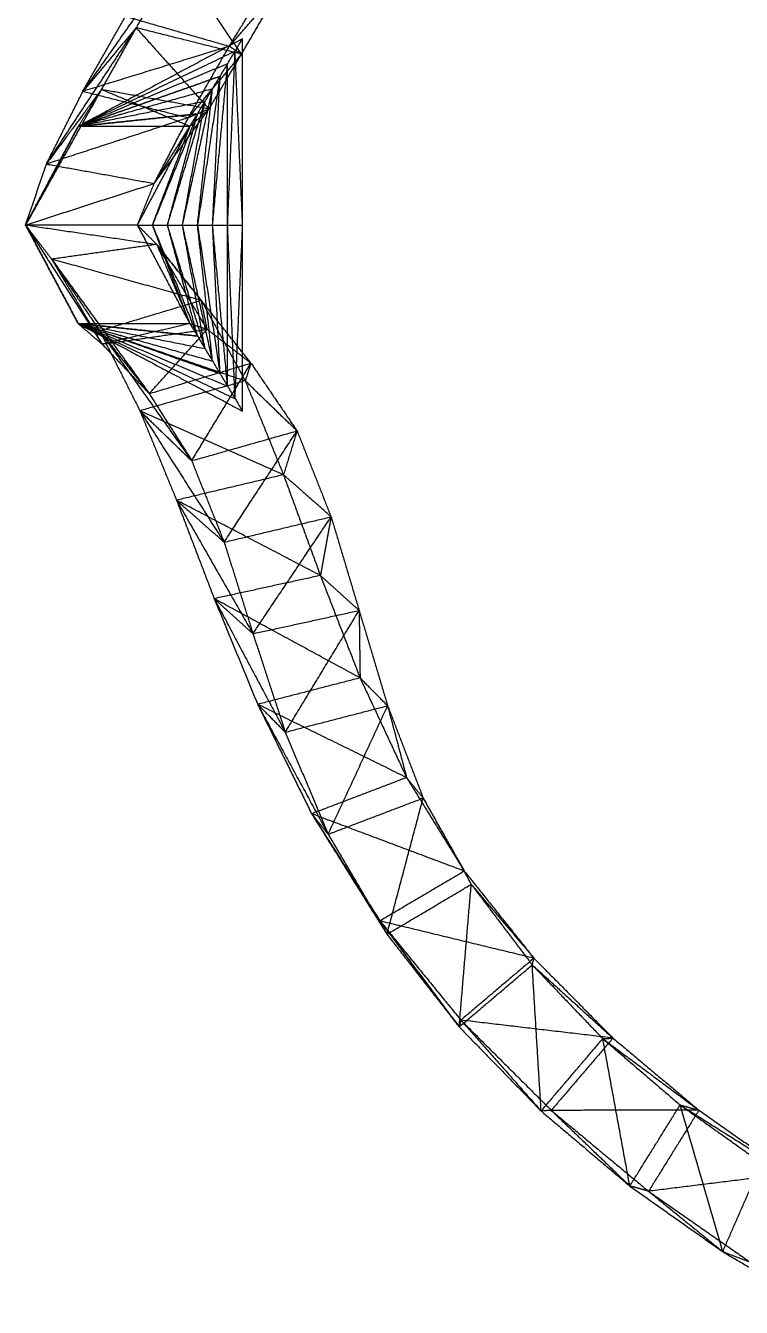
# Model space of a CAD drawing. Header units: feet. Extents: x -358 to 89, y -390 to 102.
# Drawn here: x -358.2 to -208.8, y -358.1 to -90.6 of the extents above; entities that cross this region are included whole.
import ezdxf

# ---------------------------------------------------------------- set-up
doc = ezdxf.new("R2010")
doc.units = ezdxf.units.FT
doc.header["$LTSCALE"] = 0.003281
doc.header["$MEASUREMENT"] = 0
doc.layers.add('IGES level 0', color=7, linetype='Continuous')

msp = doc.modelspace()

# ---------------------------------------------------------------- linework, layer by layer
at = {"layer": 'IGES level 0'}
for points in [[(-326.76, -76.55, 219.99), (-336.48, -90.42, 219.49), (-346.21, -104.29, 218.99)], [(-326.76, -76.55, 219.99), (-330.94, -83.79, 211.66), (-335.13, -91.02, 203.33)], [(-313.13, -96.53, 197.89), (-319.94, -86.54, 208.94), (-326.76, -76.55, 219.99)], [(-315.68, -94.88, 230.84), (-310.95, -87.14, 238.84), (-306.22, -79.4, 246.84)], [(-315.68, -94.88, 230.84), (-310.4, -88.83, 222.38), (-305.11, -82.78, 213.93)], [(-313.13, -96.53, 197.89), (-309.12, -89.65, 205.91), (-305.11, -82.78, 213.93)], [(-346.21, -104.29, 218.99), (-341.77, -96.47, 227.94), (-337.33, -88.65, 236.9)], [(-337.33, -88.65, 236.9), (-326.51, -91.76, 233.87), (-315.68, -94.88, 230.84)], [(-353.84, -119.47, 198.72), (-344.48, -105.25, 201.03), (-335.13, -91.02, 203.33)], [(-312.9, -93.31), (-330.05, -102.46), (-347.2, -111.61)], [(-335.13, -91.02, 203.33), (-340.67, -97.66, 211.16), (-346.21, -104.29, 218.99)], [(-335.13, -91.02, 203.33), (-338.76, -97.47, 194.48), (-342.39, -103.92, 185.64)], [(-335.13, -91.02, 203.33), (-327.51, -99.5, 192.14), (-319.9, -107.97, 180.95)], [(-313.13, -96.53, 197.89), (-324.13, -93.78, 200.61), (-335.13, -91.02, 203.33)], [(-323.88, -111.61, 168), (-318.39, -102.46, 84), (-312.9, -93.31)], [(-312.9, -132.19), (-312.9, -112.75), (-312.9, -93.31)], [(-314.47, -95.93, 24), (-330.83, -103.77, 12), (-347.2, -111.61)], [(-314.47, -95.93, 24), (-330.83, -103.77, 24), (-347.2, -111.61, 24)], [(-315.68, -94.88, 230.84), (-330.95, -99.58, 224.91), (-346.21, -104.29, 218.99)], [(-324.21, -109.8, 213.54), (-319.95, -102.34, 222.19), (-315.68, -94.88, 230.84)], [(-316.04, -132.19, 24), (-315.25, -114.06, 24), (-314.47, -95.93, 24)], [(-315.68, -94.88, 230.84), (-314.41, -95.7, 214.36), (-313.13, -96.53, 197.89)], [(-312.9, -132.19), (-313.69, -114.06, 12), (-314.47, -95.93, 24)], [(-316.04, -98.54, 48), (-331.62, -105.07, 36), (-347.2, -111.61, 24)], [(-316.04, -98.54, 48), (-331.62, -105.07, 48), (-347.2, -111.61, 48)], [(-324.21, -109.8, 213.54), (-318.67, -103.17, 205.72), (-313.13, -96.53, 197.89)], [(-319.9, -107.97, 180.95), (-316.51, -102.25, 189.42), (-313.13, -96.53, 197.89)], [(-319.17, -132.19, 48), (-317.61, -115.36, 48), (-316.04, -98.54, 48)], [(-316.04, -132.19, 24), (-316.04, -115.36, 36), (-316.04, -98.54, 48)], [(-317.61, -101.15, 72), (-332.4, -106.38, 60), (-347.2, -111.61, 48)], [(-347.2, -111.61, 72), (-332.4, -106.38, 72), (-317.61, -101.15, 72)], [(-317.61, -101.15, 72), (-319.96, -116.67, 72), (-322.31, -132.19, 72)], [(-319.17, -132.19, 48), (-318.39, -116.67, 60), (-317.61, -101.15, 72)], [(-342.39, -103.92, 185.64), (-350.28, -118.06, 176.82), (-358.18, -132.19, 168)], [(-342.39, -103.92, 185.64), (-348.11, -111.7, 192.18), (-353.84, -119.47, 198.72)], [(-353.84, -119.47, 198.72), (-350.03, -111.88, 208.85), (-346.21, -104.29, 218.99)], [(-319.17, -103.77, 96), (-333.19, -107.69, 84), (-347.2, -111.61, 72)], [(-319.17, -103.77, 96), (-333.19, -107.69, 96), (-347.2, -111.61, 96)], [(-342.39, -103.92, 185.64), (-344.79, -107.77, 176.82), (-347.2, -111.61, 168)], [(-346.21, -104.29, 218.99), (-335.21, -107.05, 216.26), (-324.21, -109.8, 213.54)], [(-323.88, -111.61, 168), (-333.13, -107.77, 176.82), (-342.39, -103.92, 185.64)], [(-319.9, -107.97, 180.95), (-331.14, -105.95, 183.29), (-342.39, -103.92, 185.64)], [(-325.44, -132.19, 96), (-322.31, -117.98, 96), (-319.17, -103.77, 96)], [(-322.31, -132.19, 72), (-320.74, -117.98, 84), (-319.17, -103.77, 96)], [(-320.74, -106.38, 120), (-333.97, -108.99, 108), (-347.2, -111.61, 96)], [(-320.74, -106.38, 120), (-333.97, -108.99, 120), (-347.2, -111.61, 120)], [(-328.58, -132.19, 120), (-324.66, -119.28, 120), (-320.74, -106.38, 120)], [(-325.44, -132.19, 96), (-323.09, -119.28, 108), (-320.74, -106.38, 120)], [(-322.31, -108.99, 144), (-334.75, -110.3, 132), (-347.2, -111.61, 120)], [(-347.2, -111.61, 144), (-334.75, -110.3, 144), (-322.31, -108.99, 144)], [(-322.31, -108.99, 144), (-327.01, -120.59, 144), (-331.72, -132.19, 144)], [(-331.35, -123.52, 194.03), (-325.63, -115.74, 187.49), (-319.9, -107.97, 180.95)], [(-328.58, -132.19, 120), (-325.44, -120.59, 132), (-322.31, -108.99, 144)], [(-319.9, -107.97, 180.95), (-322.06, -108.89, 197.25), (-324.21, -109.8, 213.54)], [(-323.88, -111.61, 168), (-321.89, -109.79, 174.47), (-319.9, -107.97, 180.95)], [(-347.2, -111.61), (-352.69, -121.9, 12), (-358.18, -132.19, 24)], [(-347.2, -111.61, 24), (-352.69, -121.9, 36), (-358.18, -132.19, 48)], [(-347.2, -111.61, 48), (-352.69, -121.9, 60), (-358.18, -132.19, 72)], [(-347.2, -111.61, 72), (-352.69, -121.9, 84), (-358.18, -132.19, 96)], [(-347.2, -111.61, 96), (-352.69, -121.9, 108), (-358.18, -132.19, 120)], [(-347.2, -111.61, 120), (-352.69, -121.9, 132), (-358.18, -132.19, 144)], [(-347.2, -111.61, 144), (-352.69, -121.9, 156), (-358.18, -132.19, 168)], [(-347.2, -111.61, 24), (-352.69, -121.9, 24), (-358.18, -132.19, 24)], [(-347.2, -111.61, 48), (-352.69, -121.9, 48), (-358.18, -132.19, 48)], [(-358.18, -132.19, 72), (-352.69, -121.9, 72), (-347.2, -111.61, 72)], [(-347.2, -111.61, 96), (-352.69, -121.9, 96), (-358.18, -132.19, 96)], [(-347.2, -111.61, 120), (-352.69, -121.9, 120), (-358.18, -132.19, 120)], [(-358.18, -132.19, 144), (-352.69, -121.9, 144), (-347.2, -111.61, 144)], [(-347.2, -111.61), (-352.69, -121.9), (-358.18, -132.19)], [(-347.2, -111.61, 168), (-352.69, -121.9, 168), (-358.18, -132.19, 168)], [(-324.21, -109.8, 213.54), (-339.03, -114.64, 206.13), (-353.84, -119.47, 198.72)], [(-323.88, -111.61, 168), (-335.54, -111.61, 156), (-347.2, -111.61, 144)], [(-347.2, -111.61, 168), (-347.2, -111.61, 84), (-347.2, -111.61)], [(-323.88, -111.61, 168), (-335.54, -111.61, 168), (-347.2, -111.61, 168)], [(-334.85, -132.19, 168), (-329.36, -121.9, 168), (-323.88, -111.61, 168)], [(-331.72, -132.19, 144), (-327.8, -121.9, 156), (-323.88, -111.61, 168)], [(-331.35, -123.52, 194.03), (-327.78, -116.66, 203.79), (-324.21, -109.8, 213.54)], [(-331.35, -123.52, 194.03), (-327.62, -117.56, 181.02), (-323.88, -111.61, 168)], [(-358.18, -132.19, 168), (-356.01, -125.83, 183.36), (-353.84, -119.47, 198.72)], [(-353.84, -119.47, 198.72), (-342.6, -121.49, 196.38), (-331.35, -123.52, 194.03)], [(-358.18, -132.19, 168), (-344.77, -127.85, 181.02), (-331.35, -123.52, 194.03)], [(-334.85, -132.19, 168), (-333.1, -127.85, 181.02), (-331.35, -123.52, 194.03)], [(-358.18, -132.19, 24), (-352.69, -142.48, 12), (-347.2, -152.77)], [(-358.18, -132.19, 48), (-352.69, -142.48, 36), (-347.2, -152.77, 24)], [(-358.18, -132.19, 72), (-352.69, -142.48, 60), (-347.2, -152.77, 48)], [(-358.18, -132.19, 96), (-352.69, -142.48, 84), (-347.2, -152.77, 72)], [(-358.18, -132.19, 120), (-352.69, -142.48, 108), (-347.2, -152.77, 96)], [(-358.18, -132.19, 144), (-352.69, -142.48, 132), (-347.2, -152.77, 120)], [(-358.18, -132.19, 168), (-352.69, -142.48, 156), (-347.2, -152.77, 144)], [(-358.18, -132.19, 168), (-344.5, -134.21, 180.36), (-330.83, -136.24, 192.73)], [(-358.18, -132.19, 168), (-350.2, -144.62, 178.57), (-342.22, -157.05, 189.14)], [(-358.18, -132.19, 168), (-355.47, -135.76, 184.02), (-352.75, -139.33, 200.05)], [(-334.85, -132.19, 168), (-346.51, -132.19, 168), (-358.18, -132.19, 168)], [(-358.18, -132.19, 168), (-358.18, -132.19, 84), (-358.18, -132.19)], [(-358.18, -132.19, 24), (-352.69, -142.48, 24), (-347.2, -152.77, 24)], [(-358.18, -132.19, 48), (-352.69, -142.48, 48), (-347.2, -152.77, 48)], [(-347.2, -152.77, 72), (-352.69, -142.48, 72), (-358.18, -132.19, 72)], [(-358.18, -132.19, 96), (-352.69, -142.48, 96), (-347.2, -152.77, 96)], [(-358.18, -132.19, 120), (-352.69, -142.48, 120), (-347.2, -152.77, 120)], [(-347.2, -152.77, 144), (-352.69, -142.48, 144), (-358.18, -132.19, 144)], [(-358.18, -132.19), (-352.69, -142.48), (-347.2, -152.77)], [(-358.18, -132.19, 168), (-352.69, -142.48, 168), (-347.2, -152.77, 168)], [(-334.85, -132.19, 168), (-332.84, -134.21, 180.36), (-330.83, -136.24, 192.73)], [(-334.85, -132.19, 168), (-323.88, -132.19, 84), (-312.9, -132.19)], [(-323.88, -152.77, 168), (-329.36, -142.48, 168), (-334.85, -132.19, 168)], [(-323.88, -152.77, 168), (-327.8, -142.48, 156), (-331.72, -132.19, 144)], [(-331.72, -132.19, 144), (-327.01, -143.78, 144), (-322.31, -155.38, 144)], [(-322.31, -155.38, 144), (-325.44, -143.78, 132), (-328.58, -132.19, 120)], [(-320.74, -157.99, 120), (-324.66, -145.09, 120), (-328.58, -132.19, 120)], [(-320.74, -157.99, 120), (-323.09, -145.09, 108), (-325.44, -132.19, 96)], [(-319.17, -160.61, 96), (-322.31, -146.4, 96), (-325.44, -132.19, 96)], [(-319.17, -160.61, 96), (-320.74, -146.4, 84), (-322.31, -132.19, 72)], [(-322.31, -132.19, 72), (-319.96, -147.7, 72), (-317.61, -163.22, 72)], [(-317.61, -163.22, 72), (-318.39, -147.7, 60), (-319.17, -132.19, 48)], [(-316.04, -165.83, 48), (-317.61, -149.01, 48), (-319.17, -132.19, 48)], [(-316.04, -165.83, 48), (-316.04, -149.01, 36), (-316.04, -132.19, 24)], [(-314.47, -168.45, 24), (-315.25, -150.32, 24), (-316.04, -132.19, 24)], [(-314.47, -168.45, 24), (-313.69, -150.32, 12), (-312.9, -132.19)], [(-312.9, -171.06), (-312.9, -151.62), (-312.9, -132.19)], [(-330.83, -136.24, 192.73), (-341.79, -137.78, 196.39), (-352.75, -139.33, 200.05)], [(-321.51, -147.95, 214.36), (-326.17, -142.09, 203.55), (-330.83, -136.24, 192.73)], [(-330.83, -136.24, 192.73), (-327.35, -144.5, 180.36), (-323.88, -152.77, 168)], [(-330.83, -136.24, 192.73), (-326.17, -142.09, 203.55), (-321.51, -147.95, 214.36)], [(-320.29, -153.96, 181.82), (-325.56, -145.1, 187.28), (-330.83, -136.24, 192.73)], [(-321.51, -147.95, 214.36), (-337.13, -143.64, 207.21), (-352.75, -139.33, 200.05)], [(-352.75, -139.33, 200.05), (-342.56, -153.36, 202.72), (-332.37, -167.38, 205.39)], [(-352.75, -139.33, 200.05), (-347.74, -146.82, 210.87), (-342.72, -154.31, 221.69)], [(-352.75, -139.33, 200.05), (-347.49, -148.19, 194.6), (-342.22, -157.05, 189.14)], [(-321.51, -147.95, 214.36), (-332.12, -151.13, 218.03), (-342.72, -154.31, 221.69)], [(-320.29, -153.96, 181.82), (-320.9, -150.96, 198.09), (-321.51, -147.95, 214.36)], [(-321.51, -147.95, 214.36), (-316.93, -156.33, 223.41), (-312.35, -164.72, 232.45)], [(-311.16, -161.02, 198.06), (-316.34, -154.49, 206.21), (-321.51, -147.95, 214.36)], [(-347.2, -152.77), (-330.83, -160.61, 12), (-314.47, -168.45, 24)], [(-347.2, -152.77, 24), (-331.62, -159.3, 36), (-316.04, -165.83, 48)], [(-347.2, -152.77, 48), (-332.4, -157.99, 60), (-317.61, -163.22, 72)], [(-347.2, -152.77, 72), (-333.19, -156.69, 84), (-319.17, -160.61, 96)], [(-347.2, -152.77, 96), (-333.97, -155.38, 108), (-320.74, -157.99, 120)], [(-347.2, -152.77, 120), (-334.75, -154.07, 132), (-322.31, -155.38, 144)], [(-347.2, -152.77, 144), (-335.54, -152.77, 156), (-323.88, -152.77, 168)], [(-347.2, -152.77, 168), (-344.71, -154.91, 178.57), (-342.22, -157.05, 189.14)], [(-347.2, -152.77, 168), (-347.2, -152.77, 84), (-347.2, -152.77)], [(-347.2, -152.77, 24), (-330.83, -160.61, 24), (-314.47, -168.45, 24)], [(-347.2, -152.77, 48), (-331.62, -159.3, 48), (-316.04, -165.83, 48)], [(-317.61, -163.22, 72), (-332.4, -157.99, 72), (-347.2, -152.77, 72)], [(-347.2, -152.77, 96), (-333.19, -156.69, 96), (-319.17, -160.61, 96)], [(-347.2, -152.77, 120), (-333.97, -155.38, 120), (-320.74, -157.99, 120)], [(-322.31, -155.38, 144), (-334.75, -154.07, 144), (-347.2, -152.77, 144)], [(-347.2, -152.77), (-330.05, -161.91), (-312.9, -171.06)], [(-347.2, -152.77, 168), (-335.54, -152.77, 168), (-323.88, -152.77, 168)], [(-342.72, -154.31, 221.69), (-333.12, -167.85, 220.5), (-323.53, -181.4, 219.31)], [(-342.72, -154.31, 221.69), (-327.54, -159.51, 227.07), (-312.35, -164.72, 232.45)], [(-342.72, -154.31, 221.69), (-338.53, -162.63, 229.42), (-334.33, -170.96, 237.15)], [(-342.72, -154.31, 221.69), (-337.54, -160.84, 213.54), (-332.37, -167.38, 205.39)], [(-323.88, -152.77, 168), (-333.05, -154.91, 178.57), (-342.22, -157.05, 189.14)], [(-342.22, -157.05, 189.14), (-331.26, -155.51, 185.48), (-320.29, -153.96, 181.82)], [(-332.37, -167.38, 205.39), (-326.33, -160.67, 193.61), (-320.29, -153.96, 181.82)], [(-323.88, -152.77, 168), (-322.09, -153.37, 174.91), (-320.29, -153.96, 181.82)], [(-323.88, -152.77, 168), (-318.39, -161.91, 84), (-312.9, -171.06)], [(-320.29, -153.96, 181.82), (-315.73, -157.49, 189.94), (-311.16, -161.02, 198.06)], [(-342.22, -157.05, 189.14), (-337.3, -162.22, 197.27), (-332.37, -167.38, 205.39)], [(-332.37, -167.38, 205.39), (-321.76, -164.2, 201.73), (-311.16, -161.02, 198.06)], [(-323.53, -181.4, 219.31), (-317.34, -171.21, 208.68), (-311.16, -161.02, 198.06)], [(-311.16, -161.02, 198.06), (-311.75, -162.87, 215.26), (-312.35, -164.72, 232.45)], [(-311.16, -161.02, 198.06), (-306.35, -168.09, 206.34), (-301.55, -175.16, 214.61)], [(-312.35, -164.72, 232.45), (-323.34, -167.84, 234.8), (-334.33, -170.96, 237.15)], [(-312.35, -164.72, 232.45), (-308.36, -174.52, 239.73), (-304.37, -184.33, 247.01)], [(-301.55, -175.16, 214.61), (-306.95, -169.94, 223.53), (-312.35, -164.72, 232.45)], [(-332.37, -167.38, 205.39), (-327.95, -174.39, 212.35), (-323.53, -181.4, 219.31)], [(-334.33, -170.96, 237.15), (-325.54, -184.67, 234.58), (-316.76, -198.39, 232.01)], [(-304.37, -184.33, 247.01), (-319.35, -177.64, 242.08), (-334.33, -170.96, 237.15)], [(-334.33, -170.96, 237.15), (-330.51, -180.29, 244.18), (-326.69, -189.63, 251.2)], [(-334.33, -170.96, 237.15), (-328.93, -176.18, 228.23), (-323.53, -181.4, 219.31)], [(-323.53, -181.4, 219.31), (-312.54, -178.28, 216.96), (-301.55, -175.16, 214.61)], [(-316.76, -198.39, 232.01), (-309.15, -186.77, 223.31), (-301.55, -175.16, 214.61)], [(-301.55, -175.16, 214.61), (-302.96, -179.75, 230.81), (-304.37, -184.33, 247.01)], [(-301.55, -175.16, 214.61), (-297.99, -184.13, 221.21), (-294.43, -193.09, 227.81)], [(-323.53, -181.4, 219.31), (-320.14, -189.89, 225.66), (-316.76, -198.39, 232.01)], [(-304.37, -184.33, 247.01), (-315.53, -186.98, 249.11), (-326.69, -189.63, 251.2)], [(-304.37, -184.33, 247.01), (-300.52, -194.84, 252.66), (-296.67, -205.35, 258.31)], [(-294.43, -193.09, 227.81), (-299.4, -188.71, 237.41), (-304.37, -184.33, 247.01)], [(-326.69, -189.63, 251.2), (-318.72, -203.56, 247.17), (-310.74, -217.5, 243.14)], [(-296.67, -205.35, 258.31), (-311.68, -197.49, 254.76), (-326.69, -189.63, 251.2)], [(-326.69, -189.63, 251.2), (-322.76, -199.91, 257.48), (-318.82, -210.19, 263.76)], [(-326.69, -189.63, 251.2), (-321.73, -194.01, 241.6), (-316.76, -198.39, 232.01)], [(-316.76, -198.39, 232.01), (-305.6, -195.74, 229.91), (-294.43, -193.09, 227.81)], [(-310.74, -217.5, 243.14), (-302.59, -205.29, 235.47), (-294.43, -193.09, 227.81)], [(-294.43, -193.09, 227.81), (-295.55, -199.22, 243.06), (-296.67, -205.35, 258.31)], [(-294.43, -193.09, 227.81), (-291.51, -202.87, 232.75), (-288.59, -212.65, 237.69)], [(-316.76, -198.39, 232.01), (-313.75, -207.94, 237.57), (-310.74, -217.5, 243.14)], [(-296.67, -205.35, 258.31), (-307.75, -207.77, 261.04), (-318.82, -210.19, 263.76)], [(-296.67, -205.35, 258.31), (-292.53, -216.03, 262.55), (-288.39, -226.72, 266.78)], [(-288.59, -212.65, 237.69), (-292.63, -209, 248), (-296.67, -205.35, 258.31)], [(-318.82, -210.19, 263.76), (-311.41, -224.12, 258.13), (-304, -238.05, 252.51)], [(-288.39, -226.72, 266.78), (-303.61, -218.46, 265.27), (-318.82, -210.19, 263.76)], [(-318.82, -210.19, 263.76), (-314.29, -221.22, 269.05), (-309.75, -232.24, 274.35)], [(-318.82, -210.19, 263.76), (-314.78, -213.85, 253.45), (-310.74, -217.5, 243.14)], [(-310.74, -217.5, 243.14), (-299.66, -215.08, 240.41), (-288.59, -212.65, 237.69)], [(-304, -238.05, 252.51), (-296.3, -225.35, 245.1), (-288.59, -212.65, 237.69)], [(-288.59, -212.65, 237.69), (-288.49, -219.69, 252.23), (-288.39, -226.72, 266.78)], [(-288.59, -212.65, 237.69), (-285.62, -222.59, 241.31), (-282.64, -232.54, 244.94)], [(-310.74, -217.5, 243.14), (-307.37, -227.78, 247.82), (-304, -238.05, 252.51)], [(-288.39, -226.72, 266.78), (-299.07, -229.48, 270.57), (-309.75, -232.24, 274.35)], [(-288.39, -226.72, 266.78), (-283.53, -237.13, 269.79), (-278.68, -247.53, 272.8)], [(-282.64, -232.54, 244.94), (-285.52, -229.63, 255.86), (-288.39, -226.72, 266.78)], [(-309.75, -232.24, 274.35), (-302.4, -245.8, 267.09), (-295.05, -259.36, 259.83)], [(-278.68, -247.53, 272.8), (-294.21, -239.89, 273.57), (-309.75, -232.24, 274.35)], [(-309.75, -232.24, 274.35), (-304.12, -243.66, 278.43), (-298.5, -255.08, 282.5)], [(-309.75, -232.24, 274.35), (-306.88, -235.14, 263.43), (-304, -238.05, 252.51)], [(-304, -238.05, 252.51), (-293.32, -235.29, 248.72), (-282.64, -232.54, 244.94)], [(-295.05, -259.36, 259.83), (-288.85, -245.95, 252.38), (-282.64, -232.54, 244.94)], [(-282.64, -232.54, 244.94), (-280.66, -240.04, 258.87), (-278.68, -247.53, 272.8)], [(-282.64, -232.54, 244.94), (-278.94, -242.17, 247.53), (-275.23, -251.81, 250.13)], [(-304, -238.05, 252.51), (-299.53, -248.7, 256.17), (-295.05, -259.36, 259.83)], [(-278.68, -247.53, 272.8), (-288.59, -251.31, 277.65), (-298.5, -255.08, 282.5)], [(-278.68, -247.53, 272.8), (-272.66, -257.29, 274.71), (-266.64, -267.05, 276.63)], [(-275.23, -251.81, 250.13), (-276.95, -249.67, 261.46), (-278.68, -247.53, 272.8)], [(-295.05, -259.36, 259.83), (-285.14, -255.58, 254.98), (-275.23, -251.81, 250.13)], [(-282.78, -280.24, 264.74), (-279.01, -266.02, 257.43), (-275.23, -251.81, 250.13)], [(-275.23, -251.81, 250.13), (-270.94, -259.43, 263.38), (-266.64, -267.05, 276.63)], [(-275.23, -251.81, 250.13), (-270.21, -260.81, 251.82), (-265.19, -269.82, 253.52)], [(-298.5, -255.08, 282.5), (-290.64, -267.66, 273.62), (-282.78, -280.24, 264.74)], [(-266.64, -267.05, 276.63), (-282.57, -261.07, 279.57), (-298.5, -255.08, 282.5)], [(-298.5, -255.08, 282.5), (-291.37, -266.27, 285.17), (-284.24, -277.46, 287.85)], [(-298.5, -255.08, 282.5), (-296.77, -257.22, 271.17), (-295.05, -259.36, 259.83)], [(-295.05, -259.36, 259.83), (-288.92, -269.8, 262.28), (-282.78, -280.24, 264.74)], [(-266.64, -267.05, 276.63), (-275.44, -272.26, 282.24), (-284.24, -277.46, 287.85)], [(-266.64, -267.05, 276.63), (-259.37, -276.14, 277.48), (-252.11, -285.23, 278.33)], [(-265.19, -269.82, 253.52), (-265.91, -268.43, 265.07), (-266.64, -267.05, 276.63)], [(-282.78, -280.24, 264.74), (-273.99, -275.03, 259.13), (-265.19, -269.82, 253.52)], [(-267.71, -299.57, 267.07), (-266.45, -284.69, 260.29), (-265.19, -269.82, 253.52)], [(-265.19, -269.82, 253.52), (-258.65, -277.52, 265.92), (-252.11, -285.23, 278.33)], [(-265.19, -269.82, 253.52), (-258.83, -278.23, 254.28), (-252.47, -286.63, 255.05)], [(-284.24, -277.46, 287.85), (-275.97, -288.52, 277.46), (-267.71, -299.57, 267.07)], [(-252.11, -285.23, 278.33), (-268.17, -281.35, 283.09), (-284.24, -277.46, 287.85)], [(-284.24, -277.46, 287.85), (-275.79, -287.81, 289.1), (-267.35, -298.16, 290.35)], [(-284.24, -277.46, 287.85), (-283.51, -278.85, 276.29), (-282.78, -280.24, 264.74)], [(-282.78, -280.24, 264.74), (-275.25, -289.9, 265.9), (-267.71, -299.57, 267.07)], [(-252.11, -285.23, 278.33), (-259.73, -291.69, 284.34), (-267.35, -298.16, 290.35)], [(-252.47, -286.63, 255.05), (-252.29, -285.93, 266.69), (-252.11, -285.23, 278.33)], [(-252.11, -285.23, 278.33), (-243.86, -293.56, 278.08), (-235.62, -301.9, 277.83)], [(-267.71, -299.57, 267.07), (-260.09, -293.1, 261.06), (-252.47, -286.63, 255.05)], [(-250.61, -317.12, 266.88), (-251.54, -301.87, 260.97), (-252.47, -286.63, 255.05)], [(-252.47, -286.63, 255.05), (-244.05, -294.27, 266.44), (-235.62, -301.9, 277.83)], [(-252.47, -286.63, 255.05), (-245.11, -294.33, 254.83), (-237.74, -302.03, 254.6)], [(-267.35, -298.16, 290.35), (-267.53, -298.86, 278.71), (-267.71, -299.57, 267.07)], [(-267.71, -299.57, 267.07), (-259.16, -308.34, 266.98), (-250.61, -317.12, 266.88)], [(-267.35, -298.16, 290.35), (-258.98, -307.64, 278.62), (-250.61, -317.12, 266.88)], [(-235.62, -301.9, 277.83), (-251.48, -300.03, 284.09), (-267.35, -298.16, 290.35)], [(-267.35, -298.16, 290.35), (-257.92, -307.57, 290.23), (-248.49, -316.99, 290.11)], [(-250.61, -317.12, 266.88), (-244.17, -309.57, 260.74), (-237.74, -302.03, 254.6)], [(-235.62, -301.9, 277.83), (-242.05, -309.44, 283.97), (-248.49, -316.99, 290.11)], [(-237.74, -302.03, 254.6), (-236.68, -301.97, 266.22), (-235.62, -301.9, 277.83)], [(-232.1, -332.78, 264.25), (-234.92, -317.41, 259.43), (-237.74, -302.03, 254.6)], [(-237.74, -302.03, 254.6), (-227.71, -309.49, 264.84), (-217.68, -316.95, 275.07)], [(-237.74, -302.03, 254.6), (-229.67, -308.95, 253.36), (-221.6, -315.86, 252.11)], [(-235.62, -301.9, 277.83), (-226.65, -309.43, 276.45), (-217.68, -316.95, 275.07)], [(-248.49, -316.99, 290.11), (-249.55, -317.05, 278.5), (-250.61, -317.12, 266.88)], [(-250.61, -317.12, 266.88), (-241.36, -324.95, 265.57), (-232.1, -332.78, 264.25)], [(-217.68, -316.95, 275.07), (-233.08, -316.97, 282.59), (-248.49, -316.99, 290.11)], [(-248.49, -316.99, 290.11), (-240.3, -324.88, 277.18), (-232.1, -332.78, 264.25)], [(-248.49, -316.99, 290.11), (-238.34, -325.43, 288.66), (-228.19, -333.87, 287.21)], [(-232.1, -332.78, 264.25), (-226.85, -324.32, 258.18), (-221.6, -315.86, 252.11)], [(-217.68, -316.95, 275.07), (-222.93, -325.41, 281.14), (-228.19, -333.87, 287.21)], [(-212.71, -346.48, 259.15), (-217.16, -331.17, 255.63), (-221.6, -315.86, 252.11)], [(-221.6, -315.86, 252.11), (-210.17, -323.05, 261.04), (-198.75, -330.23, 269.97)], [(-221.6, -315.86, 252.11), (-213.1, -321.92, 249.81), (-204.6, -327.97, 247.5)], [(-221.6, -315.86, 252.11), (-219.64, -316.41, 263.59), (-217.68, -316.95, 275.07)], [(-217.68, -316.95, 275.07), (-208.21, -323.59, 272.52), (-198.75, -330.23, 269.97)], [(-212.71, -346.48, 259.15), (-208.66, -337.23, 253.33), (-204.6, -327.97, 247.5)], [(-198.75, -330.23, 269.97), (-213.47, -332.05, 278.59), (-228.19, -333.87, 287.21)], [(-232.1, -332.78, 264.25), (-222.41, -339.63, 261.7), (-212.71, -346.48, 259.15)], [(-228.19, -333.87, 287.21), (-230.14, -333.32, 275.73), (-232.1, -332.78, 264.25)], [(-228.19, -333.87, 287.21), (-220.45, -340.18, 273.18), (-212.71, -346.48, 259.15)], [(-228.19, -333.87, 287.21), (-217.52, -341.31, 284.41), (-206.86, -348.74, 281.62)], [(-212.71, -346.48, 259.15), (-202.81, -352.29, 255.34), (-192.9, -358.11, 251.53)], [(-206.86, -348.74, 281.62), (-209.79, -347.61, 270.38), (-212.71, -346.48, 259.15)]]:
    msp.add_open_spline(points, degree=2, dxfattribs=at)

doc.saveas('drawing.dxf')
